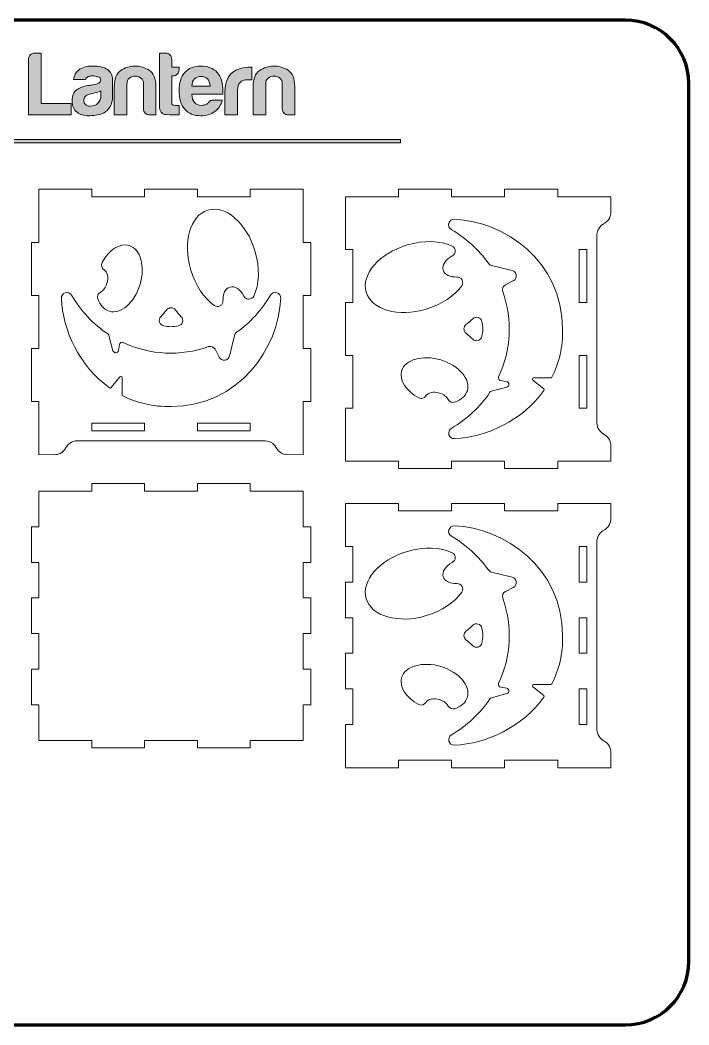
# Model space of a CAD drawing. Header units: centimetres. Extents: x 0 to 42, y -40 to 0.
# Drawn here: x 15.36 to 41.99, y -40.01 to -0.01 of the extents above; entities that cross this region are included whole.
import ezdxf

# ---------------------------------------------------------------- set-up
doc = ezdxf.new("R2010")
doc.units = ezdxf.units.CM
doc.header["$MEASUREMENT"] = 0
doc.layers.add('Layer 1', color=7, linetype='Continuous')

msp = doc.modelspace()

# ---------------------------------------------------------------- hatches: boundary and pattern name
at = {"layer": 'Layer 1', "true_color": 0x373435}
h = msp.add_hatch(color=250, dxfattribs=at)
edge = h.paths.add_edge_path()
edge.add_spline(control_points=[(15.692, -3.778), (15.692, -3.778), (15.692, -1.578), (15.692, -1.578), (15.692, -1.507), (15.717, -1.446), (15.767, -1.396), (15.817, -1.346), (15.878, -1.321), (15.95, -1.321), (15.95, -1.321), (16.2, -1.321), (16.2, -1.321), (16.2, -1.321), (16.2, -3.321), (16.2, -3.321), (16.2, -3.321), (17.4, -3.321), (17.4, -3.321), (17.4, -3.321), (17.4, -3.778), (17.4, -3.778), (17.4, -3.778), (15.692, -3.778), (15.692, -3.778), (15.692, -3.778), (15.692, -3.778), (15.692, -3.778)], knot_values=[0, 0, 0, 0, 1, 1, 1, 2, 2, 2, 3, 3, 3, 4, 4, 4, 5, 5, 5, 6, 6, 6, 7, 7, 7, 8, 8, 8, 9, 9, 9, 9], degree=3, periodic=1)
edge = h.paths.add_edge_path()
edge.add_spline(control_points=[(18.578, -2.824), (18.511, -2.857), (18.418, -2.888), (18.299, -2.916), (18.189, -2.94), (18.134, -2.952), (18.134, -2.952), (18.048, -2.976), (17.986, -3.007), (17.948, -3.045), (17.914, -3.097), (17.898, -3.15), (17.898, -3.202), (17.898, -3.273), (17.919, -3.331), (17.962, -3.373), (18.005, -3.412), (18.067, -3.431), (18.148, -3.431), (18.282, -3.431), (18.387, -3.392), (18.463, -3.316), (18.539, -3.24), (18.578, -3.136), (18.578, -3.002), (18.578, -3.002), (18.578, -2.824), (18.578, -2.824), (18.578, -2.824), (18.578, -2.824), (18.578, -2.824)], knot_values=[0, 0, 0, 0, 1, 1, 1, 2, 2, 2, 3, 3, 3, 4, 4, 4, 5, 5, 5, 6, 6, 6, 7, 7, 7, 8, 8, 8, 9, 9, 9, 10, 10, 10, 10], degree=3, periodic=1)
edge = h.paths.add_edge_path()
edge.add_spline(control_points=[(18.692, -3.7), (18.592, -3.752), (18.486, -3.785), (18.374, -3.797), (18.262, -3.808), (18.163, -3.815), (18.077, -3.815), (17.905, -3.815), (17.755, -3.768), (17.627, -3.675), (17.498, -3.582), (17.433, -3.429), (17.433, -3.214), (17.433, -3.014), (17.492, -2.871), (17.609, -2.785), (17.725, -2.699), (17.875, -2.642), (18.056, -2.614), (18.079, -2.614), (18.108, -2.61), (18.142, -2.603), (18.175, -2.596), (18.213, -2.59), (18.256, -2.585), (18.466, -2.557), (18.571, -2.495), (18.571, -2.4), (18.571, -2.328), (18.533, -2.281), (18.46, -2.26), (18.386, -2.239), (18.318, -2.228), (18.256, -2.228), (18.19, -2.228), (18.13, -2.238), (18.078, -2.257), (18.025, -2.277), (17.987, -2.313), (17.964, -2.367), (17.964, -2.367), (17.485, -2.367), (17.485, -2.367), (17.504, -2.219), (17.571, -2.097), (17.685, -2.001), (17.814, -1.891), (17.997, -1.837), (18.235, -1.837), (18.502, -1.837), (18.702, -1.882), (18.835, -1.972), (18.973, -2.068), (19.042, -2.201), (19.042, -2.372), (19.042, -2.372), (19.042, -3.022), (19.042, -3.022), (19.042, -3.213), (19.007, -3.361), (18.939, -3.468), (18.869, -3.575), (18.787, -3.652), (18.692, -3.7), (18.692, -3.7), (18.692, -3.7), (18.692, -3.7)], knot_values=[0, 0, 0, 0, 1, 1, 1, 2, 2, 2, 3, 3, 3, 4, 4, 4, 5, 5, 5, 6, 6, 6, 7, 7, 7, 8, 8, 8, 9, 9, 9, 10, 10, 10, 11, 11, 11, 12, 12, 12, 13, 13, 13, 14, 14, 14, 15, 15, 15, 16, 16, 16, 17, 17, 17, 18, 18, 18, 19, 19, 19, 20, 20, 20, 21, 21, 21, 22, 22, 22, 22], degree=3, periodic=1)
edge = h.paths.add_edge_path()
edge.add_spline(control_points=[(20.769, -3.778), (20.769, -3.778), (20.519, -3.778), (20.519, -3.778), (20.447, -3.778), (20.389, -3.755), (20.344, -3.71), (20.298, -3.665), (20.275, -3.607), (20.275, -3.535), (20.275, -3.535), (20.275, -3.535), (20.275, -3.535), (20.275, -3.535), (20.275, -2.564), (20.275, -2.564), (20.275, -2.45), (20.241, -2.366), (20.172, -2.314), (20.104, -2.261), (20.026, -2.235), (19.941, -2.235), (19.856, -2.235), (19.78, -2.261), (19.714, -2.314), (19.647, -2.366), (19.614, -2.45), (19.614, -2.564), (19.614, -2.564), (19.614, -3.778), (19.614, -3.778), (19.614, -3.778), (19.113, -3.778), (19.113, -3.778), (19.113, -3.778), (19.113, -2.665), (19.113, -2.665), (19.113, -2.341), (19.198, -2.124), (19.366, -2.015), (19.535, -1.905), (19.722, -1.846), (19.927, -1.837), (20.136, -1.837), (20.329, -1.891), (20.505, -2.001), (20.681, -2.11), (20.769, -2.331), (20.769, -2.665), (20.769, -2.665), (20.769, -3.778), (20.769, -3.778), (20.769, -3.778), (20.769, -3.778), (20.769, -3.778)], knot_values=[0, 0, 0, 0, 1, 1, 1, 2, 2, 2, 3, 3, 3, 4, 4, 4, 5, 5, 5, 6, 6, 6, 7, 7, 7, 8, 8, 8, 9, 9, 9, 10, 10, 10, 11, 11, 11, 12, 12, 12, 13, 13, 13, 14, 14, 14, 15, 15, 15, 16, 16, 16, 17, 17, 17, 18, 18, 18, 18], degree=3, periodic=1)
edge = h.paths.add_edge_path()
edge.add_spline(control_points=[(21.693, -3.778), (21.536, -3.788), (21.366, -3.785), (21.182, -3.771), (20.999, -3.757), (20.907, -3.64), (20.907, -3.421), (20.907, -3.421), (20.907, -1.321), (20.907, -1.321), (20.907, -1.321), (21.165, -1.321), (21.165, -1.321), (21.226, -1.321), (21.281, -1.345), (21.329, -1.392), (21.377, -1.44), (21.4, -1.497), (21.4, -1.564), (21.4, -1.564), (21.4, -1.884), (21.4, -1.884), (21.4, -1.884), (21.693, -1.884), (21.693, -1.884), (21.693, -1.884), (21.693, -1.985), (21.693, -1.985), (21.693, -2.056), (21.669, -2.114), (21.622, -2.16), (21.574, -2.205), (21.517, -2.228), (21.45, -2.228), (21.45, -2.228), (21.4, -2.228), (21.4, -2.228), (21.4, -2.228), (21.4, -3.284), (21.4, -3.284), (21.4, -3.365), (21.448, -3.405), (21.543, -3.405), (21.543, -3.405), (21.693, -3.405), (21.693, -3.405), (21.693, -3.405), (21.693, -3.778), (21.693, -3.778), (21.693, -3.778), (21.693, -3.778), (21.693, -3.778)], knot_values=[0, 0, 0, 0, 1, 1, 1, 2, 2, 2, 3, 3, 3, 4, 4, 4, 5, 5, 5, 6, 6, 6, 7, 7, 7, 8, 8, 8, 9, 9, 9, 10, 10, 10, 11, 11, 11, 12, 12, 12, 13, 13, 13, 14, 14, 14, 15, 15, 15, 16, 16, 16, 17, 17, 17, 17], degree=3, periodic=1)
edge = h.paths.add_edge_path()
edge.add_spline(control_points=[(23.055, -3.193), (22.998, -3.193), (22.954, -3.205), (22.923, -3.229), (22.892, -3.253), (22.874, -3.272), (22.869, -3.286), (22.855, -3.301), (22.842, -3.314), (22.83, -3.326), (22.818, -3.338), (22.805, -3.347), (22.791, -3.351), (22.734, -3.384), (22.665, -3.401), (22.584, -3.401), (22.46, -3.401), (22.367, -3.363), (22.305, -3.286), (22.238, -3.214), (22.203, -3.104), (22.198, -2.955), (22.198, -2.955), (23.433, -2.955), (23.433, -2.955), (23.438, -2.946), (23.44, -2.929), (23.44, -2.905), (23.44, -2.901), (23.44, -2.891), (23.44, -2.877), (23.44, -2.863), (23.44, -2.846), (23.44, -2.827), (23.44, -2.514), (23.364, -2.269), (23.212, -2.093), (23.055, -1.922), (22.834, -1.837), (22.548, -1.837), (22.277, -1.837), (22.065, -1.925), (21.912, -2.101), (21.764, -2.272), (21.69, -2.51), (21.69, -2.815), (21.69, -3.134), (21.766, -3.379), (21.919, -3.55), (22.071, -3.726), (22.284, -3.815), (22.555, -3.815), (22.779, -3.815), (22.965, -3.76), (23.112, -3.65), (23.259, -3.545), (23.359, -3.393), (23.412, -3.193), (23.412, -3.193), (23.055, -3.193), (23.055, -3.193), (23.055, -3.193), (23.055, -3.193), (23.055, -3.193)], knot_values=[0, 0, 0, 0, 1, 1, 1, 2, 2, 2, 3, 3, 3, 4, 4, 4, 5, 5, 5, 6, 6, 6, 7, 7, 7, 8, 8, 8, 9, 9, 9, 10, 10, 10, 11, 11, 11, 12, 12, 12, 13, 13, 13, 14, 14, 14, 15, 15, 15, 16, 16, 16, 17, 17, 17, 18, 18, 18, 19, 19, 19, 20, 20, 20, 21, 21, 21, 21], degree=3, periodic=1)
edge = h.paths.add_edge_path()
edge.add_spline(control_points=[(22.198, -2.634), (22.203, -2.511), (22.238, -2.415), (22.305, -2.349), (22.372, -2.283), (22.458, -2.25), (22.562, -2.25), (22.676, -2.25), (22.765, -2.283), (22.826, -2.349), (22.883, -2.411), (22.917, -2.506), (22.926, -2.634), (22.926, -2.634), (22.198, -2.634), (22.198, -2.634), (22.198, -2.634), (22.198, -2.634), (22.198, -2.634)], knot_values=[0, 0, 0, 0, 1, 1, 1, 2, 2, 2, 3, 3, 3, 4, 4, 4, 5, 5, 5, 6, 6, 6, 6], degree=3, periodic=1)
edge = h.paths.add_edge_path()
edge.add_spline(control_points=[(23.519, -3.778), (23.519, -3.778), (23.519, -2.856), (23.519, -2.856), (23.519, -2.67), (23.546, -2.514), (23.601, -2.388), (23.656, -2.261), (23.731, -2.16), (23.827, -2.084), (23.918, -2.013), (24.024, -1.96), (24.145, -1.927), (24.266, -1.893), (24.391, -1.877), (24.52, -1.877), (24.529, -1.877), (24.541, -1.877), (24.556, -1.877), (24.57, -1.877), (24.582, -1.877), (24.592, -1.877), (24.592, -1.877), (24.592, -2.385), (24.592, -2.385), (24.592, -2.385), (24.427, -2.385), (24.427, -2.385), (24.289, -2.385), (24.186, -2.419), (24.12, -2.485), (24.053, -2.552), (24.02, -2.656), (24.02, -2.799), (24.02, -2.799), (24.02, -3.778), (24.02, -3.778), (24.02, -3.778), (23.519, -3.778), (23.519, -3.778), (23.519, -3.778), (23.519, -3.778), (23.519, -3.778)], knot_values=[0, 0, 0, 0, 1, 1, 1, 2, 2, 2, 3, 3, 3, 4, 4, 4, 5, 5, 5, 6, 6, 6, 7, 7, 7, 8, 8, 8, 9, 9, 9, 10, 10, 10, 11, 11, 11, 12, 12, 12, 13, 13, 13, 14, 14, 14, 14], degree=3, periodic=1)
edge = h.paths.add_edge_path()
edge.add_spline(control_points=[(26.296, -3.778), (26.296, -3.778), (26.046, -3.778), (26.046, -3.778), (25.975, -3.778), (25.916, -3.755), (25.871, -3.71), (25.825, -3.665), (25.803, -3.607), (25.803, -3.535), (25.803, -3.535), (25.803, -3.535), (25.803, -3.535), (25.803, -3.535), (25.803, -2.564), (25.803, -2.564), (25.803, -2.45), (25.769, -2.366), (25.7, -2.314), (25.631, -2.261), (25.554, -2.235), (25.468, -2.235), (25.383, -2.235), (25.308, -2.261), (25.241, -2.314), (25.175, -2.366), (25.141, -2.45), (25.141, -2.564), (25.141, -2.564), (25.141, -3.778), (25.141, -3.778), (25.141, -3.778), (24.64, -3.778), (24.64, -3.778), (24.64, -3.778), (24.64, -2.665), (24.64, -2.665), (24.64, -2.341), (24.725, -2.124), (24.894, -2.015), (25.063, -1.905), (25.25, -1.846), (25.454, -1.837), (25.663, -1.837), (25.857, -1.891), (26.033, -2.001), (26.209, -2.11), (26.296, -2.331), (26.296, -2.665), (26.296, -2.665), (26.296, -3.778), (26.296, -3.778)], knot_values=[0, 0, 0, 0, 1, 1, 1, 2, 2, 2, 3, 3, 3, 4, 4, 4, 5, 5, 5, 6, 6, 6, 7, 7, 7, 8, 8, 8, 9, 9, 9, 10, 10, 10, 11, 11, 11, 12, 12, 12, 13, 13, 13, 14, 14, 14, 15, 15, 15, 16, 16, 16, 17, 17, 17, 17], degree=3, periodic=1)
at = {"layer": 'Layer 1', "true_color": 0xffffff}
msp.add_hatch(color=7, dxfattribs=at).paths.add_polyline_path([(11.479, -4.894), (30.509, -4.894), (30.509, -4.755), (11.479, -4.755)])

# ---------------------------------------------------------------- linework, layer by layer
at = {"color": 7, "lineweight": 18, "true_color": 0xffffff}
for points in [[(25.858, -17.283), (25.893, -17.293), (25.965, -17.305), (26.633, -17.307), (26.633, -15.194), (26.933, -15.194), (26.933, -13.08), (26.633, -13.08), (26.633, -10.967), (26.933, -10.967), (26.933, -8.854), (26.633, -8.854), (26.633, -6.741), (24.529, -6.741), (24.529, -7.04), (22.424, -7.04), (22.424, -6.741), (20.32, -6.741), (20.32, -7.04), (18.215, -7.04), (18.215, -6.741), (16.111, -6.741), (16.111, -8.854), (15.811, -8.854), (15.811, -10.967), (16.111, -10.967), (16.111, -13.08), (15.811, -13.08), (15.811, -15.194), (16.111, -15.194), (16.111, -17.307), (16.784, -17.305), (16.833, -17.298), (16.918, -17.274), (16.952, -17.259), (17.02, -17.22), (17.08, -17.169), (17.128, -17.115), (17.2, -17.002), (17.243, -16.944), (17.294, -16.892), (17.358, -16.844), (17.414, -16.811), (17.481, -16.783), (17.558, -16.762), (17.623, -16.754), (25.069, -16.751), (25.125, -16.754), (25.197, -16.764), (25.248, -16.777), (25.334, -16.811), (25.423, -16.867), (25.5, -16.939), (25.549, -17.002), (25.599, -17.086), (25.662, -17.164), (25.718, -17.212), (25.785, -17.254), (25.858, -17.283)], [(38.858, -7.816), (38.867, -7.781), (38.879, -7.709), (38.881, -7.04), (36.768, -7.04), (36.768, -6.741), (34.655, -6.741), (34.655, -7.04), (32.542, -7.04), (32.542, -6.741), (30.428, -6.741), (30.428, -7.04), (28.315, -7.04), (28.315, -9.145), (28.615, -9.145), (28.615, -11.249), (28.315, -11.249), (28.315, -13.354), (28.615, -13.354), (28.615, -15.458), (28.315, -15.458), (28.315, -17.563), (30.428, -17.563), (30.428, -17.863), (32.542, -17.863), (32.542, -17.563), (34.655, -17.563), (34.655, -17.863), (36.768, -17.863), (36.768, -17.563), (38.881, -17.563), (38.879, -16.89), (38.872, -16.841), (38.848, -16.756), (38.833, -16.722), (38.794, -16.654), (38.744, -16.593), (38.689, -16.545), (38.576, -16.474), (38.518, -16.43), (38.467, -16.379), (38.418, -16.316), (38.385, -16.259), (38.357, -16.193), (38.337, -16.115), (38.328, -16.051), (38.325, -8.605), (38.328, -8.549), (38.338, -8.477), (38.351, -8.425), (38.385, -8.34), (38.441, -8.251), (38.513, -8.174), (38.576, -8.125), (38.66, -8.075), (38.738, -8.012), (38.787, -7.955), (38.828, -7.888), (38.858, -7.816), (38.858, -7.816)], [(37.625, -11.249), (37.925, -11.249), (37.925, -9.145), (37.625, -9.145), (37.625, -11.249), (37.625, -11.249)], [(37.625, -15.458), (37.925, -15.458), (37.925, -13.354), (37.625, -13.354), (37.625, -15.458), (37.625, -15.458)], [(18.215, -16.051), (18.215, -16.351), (20.32, -16.351), (20.32, -16.051), (18.215, -16.051)], [(22.424, -16.051), (22.424, -16.351), (24.529, -16.351), (24.529, -16.051), (22.424, -16.051)], [(15.811, -24.429), (15.811, -23.011), (16.111, -23.011), (16.111, -21.594), (15.811, -21.594), (15.811, -20.176), (16.111, -20.176), (16.111, -18.759), (18.215, -18.759), (18.215, -18.459), (20.32, -18.459), (20.32, -18.759), (22.424, -18.759), (22.424, -18.459), (24.529, -18.459), (24.529, -18.759), (26.633, -18.759), (26.633, -20.176), (26.933, -20.176), (26.933, -21.594), (26.633, -21.594), (26.633, -23.011), (26.933, -23.011), (26.933, -24.429), (26.633, -24.429), (26.633, -25.846), (26.933, -25.846), (26.933, -27.264), (26.633, -27.264), (26.633, -28.681), (24.529, -28.681), (24.529, -28.981), (22.424, -28.981), (22.424, -28.681), (20.32, -28.681), (20.32, -28.981), (18.215, -28.981), (18.215, -28.681), (16.111, -28.681), (16.111, -27.264), (15.811, -27.264), (15.811, -25.846), (16.111, -25.846), (16.111, -24.429), (15.811, -24.429)], [(28.615, -20.962), (28.615, -22.379), (28.315, -22.379), (28.315, -23.797), (28.615, -23.797), (28.615, -25.214), (28.315, -25.214), (28.315, -26.632), (28.615, -26.632), (28.615, -28.049), (28.315, -28.049), (28.315, -29.767), (30.428, -29.767), (30.428, -29.467), (32.542, -29.467), (32.542, -29.767), (34.655, -29.767), (34.655, -29.467), (36.768, -29.467), (36.768, -29.767), (38.881, -29.767), (38.879, -29.094), (38.872, -29.045), (38.848, -28.96), (38.833, -28.926), (38.794, -28.858), (38.744, -28.797), (38.689, -28.749), (38.57, -28.674), (38.513, -28.63), (38.462, -28.578), (38.422, -28.526), (38.382, -28.457), (38.357, -28.397), (38.34, -28.339), (38.328, -28.255), (38.328, -20.753), (38.338, -20.681), (38.357, -20.611), (38.382, -20.55), (38.418, -20.487), (38.462, -20.429), (38.504, -20.386), (38.56, -20.34), (38.66, -20.279), (38.7, -20.249), (38.763, -20.188), (38.787, -20.159), (38.828, -20.092), (38.858, -20.02), (38.875, -19.949), (38.879, -19.913), (38.881, -19.244), (36.768, -19.244), (36.768, -19.544), (34.655, -19.544), (34.655, -19.244), (32.542, -19.244), (32.542, -19.544), (30.428, -19.544), (30.428, -19.244), (28.315, -19.244), (28.315, -20.962), (28.615, -20.962), (28.615, -20.962)], [(37.625, -22.379), (37.925, -22.379), (37.925, -20.962), (37.625, -20.962), (37.625, -22.379), (37.625, -22.379)], [(37.925, -23.797), (37.625, -23.797), (37.625, -25.214), (37.925, -25.214), (37.925, -23.797), (37.925, -23.797)], [(37.625, -28.049), (37.925, -28.049), (37.925, -26.632), (37.625, -26.632), (37.625, -28.049), (37.625, -28.049)]]:
    msp.add_lwpolyline(points, dxfattribs=at)
at = {"color": 1, "lineweight": 211, "true_color": 0xff0000}
msp.add_open_spline([(2.521, -0.007), (2.521, -0.007), (39.468, -0.007), (39.468, -0.007), (40.857, -0.007), (41.994, -1.144), (41.994, -2.533), (41.994, -2.533), (41.994, -37.48), (41.994, -37.48), (41.994, -38.87), (40.857, -40.007), (39.468, -40.007), (39.468, -40.007), (2.521, -40.007), (2.521, -40.007), (1.131, -40.007), (-0.006, -38.87), (-0.006, -37.48), (-0.006, -37.48), (-0.006, -2.533), (-0.006, -2.533), (-0.006, -1.144), (1.131, -0.007), (2.521, -0.007)], degree=3, knots=[0, 0, 0, 0, 1, 1, 1, 2, 2, 2, 3, 3, 3, 4, 4, 4, 5, 5, 5, 6, 6, 6, 7, 7, 7, 8, 8, 8, 8], dxfattribs=at)
at = {"color": 7, "lineweight": 18, "true_color": 0xffffff}
for points, knots in [([(22.837, -7.571), (22.132, -7.782), (21.83, -8.852), (22.163, -9.96), (22.35, -10.585), (22.699, -11.089), (23.094, -11.371), (23.164, -11.421), (23.25, -11.426), (23.325, -11.386), (23.401, -11.345), (23.443, -11.27), (23.44, -11.184), (23.428, -10.914), (23.531, -10.69), (23.714, -10.635), (23.911, -10.576), (24.139, -10.732), (24.277, -10.999), (24.316, -11.074), (24.39, -11.118), (24.475, -11.117), (24.561, -11.115), (24.633, -11.068), (24.669, -10.991), (24.885, -10.53), (24.917, -9.869), (24.715, -9.194), (24.382, -8.086), (23.542, -7.359), (22.837, -7.571), (22.837, -7.571), (22.837, -7.571), (22.837, -7.571)], [0, 0, 0, 0, 1, 1, 1, 2, 2, 2, 3, 3, 3, 4, 4, 4, 5, 5, 5, 6, 6, 6, 7, 7, 7, 8, 8, 8, 9, 9, 9, 10, 10, 10, 11, 11, 11, 11]), ([(36.211, -14.685), (36.211, -14.685), (35.78, -14.34), (35.78, -14.34), (35.763, -14.327), (35.757, -14.305), (35.764, -14.285), (35.771, -14.264), (35.79, -14.251), (35.811, -14.251), (35.811, -14.251), (36.496, -14.251), (36.496, -14.251), (36.516, -14.251), (36.532, -14.241), (36.541, -14.224), (36.821, -13.667), (36.98, -13.024), (36.963, -12.302), (36.963, -9.587), (34.628, -8.01), (32.653, -7.935), (32.553, -7.931), (32.465, -7.993), (32.436, -8.09), (32.407, -8.186), (32.445, -8.287), (32.531, -8.339), (33.122, -8.702), (33.624, -9.143), (34.011, -9.689), (34.042, -9.733), (34.083, -9.761), (34.136, -9.775), (34.136, -9.775), (34.954, -9.977), (34.954, -9.977), (35.044, -10), (35.108, -10.072), (35.118, -10.164), (35.129, -10.256), (35.084, -10.341), (35.001, -10.383), (35.001, -10.383), (34.688, -10.545), (34.688, -10.545), (34.591, -10.595), (34.546, -10.707), (34.581, -10.811), (34.974, -11.945), (34.921, -13.109), (34.418, -14.205), (34.403, -14.237), (34.404, -14.271), (34.42, -14.302), (34.436, -14.333), (34.463, -14.352), (34.498, -14.358), (34.498, -14.358), (34.737, -14.401), (34.737, -14.401), (34.788, -14.41), (34.825, -14.452), (34.827, -14.504), (34.829, -14.555), (34.796, -14.6), (34.746, -14.614), (34.746, -14.614), (34.135, -14.78), (34.135, -14.78), (34.108, -14.787), (34.088, -14.801), (34.073, -14.824), (33.679, -15.411), (33.155, -15.881), (32.532, -16.263), (32.446, -16.316), (32.408, -16.416), (32.437, -16.513), (32.467, -16.609), (32.554, -16.672), (32.655, -16.668), (33.931, -16.617), (35.37, -15.943), (36.221, -14.753), (36.236, -14.731), (36.232, -14.702), (36.211, -14.685), (36.211, -14.685), (36.211, -14.685), (36.211, -14.685)], [0, 0, 0, 0, 1, 1, 1, 2, 2, 2, 3, 3, 3, 4, 4, 4, 5, 5, 5, 6, 6, 6, 7, 7, 7, 8, 8, 8, 9, 9, 9, 10, 10, 10, 11, 11, 11, 12, 12, 12, 13, 13, 13, 14, 14, 14, 15, 15, 15, 16, 16, 16, 17, 17, 17, 18, 18, 18, 19, 19, 19, 20, 20, 20, 21, 21, 21, 22, 22, 22, 23, 23, 23, 24, 24, 24, 25, 25, 25, 26, 26, 26, 27, 27, 27, 28, 28, 28, 29, 29, 29, 30, 30, 30, 30]), ([(29.145, -10.837), (29.356, -11.542), (30.426, -11.844), (31.534, -11.511), (32.159, -11.324), (32.663, -10.975), (32.946, -10.579), (32.995, -10.51), (33.001, -10.424), (32.96, -10.348), (32.919, -10.273), (32.844, -10.23), (32.759, -10.234), (32.488, -10.245), (32.264, -10.142), (32.209, -9.96), (32.15, -9.763), (32.306, -9.534), (32.573, -9.397), (32.649, -9.357), (32.693, -9.283), (32.691, -9.198), (32.689, -9.113), (32.643, -9.041), (32.565, -9.005), (32.104, -8.789), (31.443, -8.756), (30.769, -8.959), (29.66, -9.291), (28.933, -10.132), (29.145, -10.837), (29.145, -10.837), (29.145, -10.837), (29.145, -10.837)], [0, 0, 0, 0, 1, 1, 1, 2, 2, 2, 3, 3, 3, 4, 4, 4, 5, 5, 5, 6, 6, 6, 7, 7, 7, 8, 8, 8, 9, 9, 9, 10, 10, 10, 11, 11, 11, 11]), ([(18.71, -9.949), (18.84, -10.027), (18.891, -10.252), (18.821, -10.484), (18.771, -10.651), (18.672, -10.78), (18.564, -10.837), (18.468, -10.888), (18.425, -10.999), (18.46, -11.101), (18.545, -11.35), (18.701, -11.533), (18.913, -11.597), (19.372, -11.734), (19.92, -11.261), (20.137, -10.538), (20.354, -9.816), (20.157, -9.119), (19.698, -8.981), (19.325, -8.869), (18.894, -9.16), (18.629, -9.659), (18.574, -9.762), (18.61, -9.89), (18.71, -9.949)], [0, 0, 0, 0, 1, 1, 1, 2, 2, 2, 3, 3, 3, 4, 4, 4, 5, 5, 5, 6, 6, 6, 7, 7, 7, 8, 8, 8, 8]), ([(18.989, -14.637), (18.989, -14.637), (19.334, -14.206), (19.334, -14.206), (19.347, -14.189), (19.369, -14.183), (19.389, -14.19), (19.41, -14.197), (19.423, -14.215), (19.423, -14.237), (19.423, -14.237), (19.423, -14.922), (19.423, -14.922), (19.423, -14.941), (19.433, -14.958), (19.45, -14.967), (20.006, -15.247), (20.649, -15.406), (21.372, -15.389), (24.087, -15.389), (25.663, -13.054), (25.739, -11.079), (25.743, -10.979), (25.68, -10.891), (25.584, -10.862), (25.487, -10.833), (25.387, -10.871), (25.334, -10.957), (24.972, -11.548), (24.531, -12.05), (23.985, -12.436), (23.94, -12.468), (23.912, -12.509), (23.899, -12.562), (23.899, -12.562), (23.696, -13.38), (23.696, -13.38), (23.674, -13.47), (23.602, -13.533), (23.51, -13.544), (23.418, -13.555), (23.333, -13.51), (23.29, -13.427), (23.29, -13.427), (23.129, -13.113), (23.129, -13.113), (23.079, -13.016), (22.966, -12.971), (22.863, -13.007), (21.729, -13.399), (20.565, -13.347), (19.468, -12.843), (19.437, -12.829), (19.403, -12.83), (19.372, -12.846), (19.341, -12.862), (19.321, -12.889), (19.315, -12.923), (19.315, -12.923), (19.273, -13.163), (19.273, -13.163), (19.264, -13.214), (19.222, -13.25), (19.17, -13.253), (19.118, -13.255), (19.073, -13.222), (19.06, -13.172), (19.06, -13.172), (18.894, -12.561), (18.894, -12.561), (18.887, -12.534), (18.872, -12.514), (18.849, -12.498), (18.262, -12.105), (17.792, -11.581), (17.411, -10.958), (17.358, -10.872), (17.257, -10.834), (17.161, -10.863), (17.065, -10.892), (17.002, -10.98), (17.006, -11.081), (17.057, -12.357), (17.731, -13.796), (18.921, -14.646), (18.942, -14.662), (18.972, -14.658), (18.989, -14.637), (18.989, -14.637), (18.989, -14.637), (18.989, -14.637)], [0, 0, 0, 0, 1, 1, 1, 2, 2, 2, 3, 3, 3, 4, 4, 4, 5, 5, 5, 6, 6, 6, 7, 7, 7, 8, 8, 8, 9, 9, 9, 10, 10, 10, 11, 11, 11, 12, 12, 12, 13, 13, 13, 14, 14, 14, 15, 15, 15, 16, 16, 16, 17, 17, 17, 18, 18, 18, 19, 19, 19, 20, 20, 20, 21, 21, 21, 22, 22, 22, 23, 23, 23, 24, 24, 24, 25, 25, 25, 26, 26, 26, 27, 27, 27, 28, 28, 28, 29, 29, 29, 30, 30, 30, 30]), ([(21.779, -11.814), (21.699, -11.729), (21.62, -11.639), (21.542, -11.542), (21.499, -11.489), (21.44, -11.46), (21.372, -11.46), (21.304, -11.46), (21.245, -11.489), (21.202, -11.542), (21.124, -11.639), (21.045, -11.729), (20.965, -11.814), (20.91, -11.872), (20.891, -11.95), (20.914, -12.027), (20.937, -12.104), (20.995, -12.158), (21.073, -12.177), (21.277, -12.225), (21.467, -12.225), (21.671, -12.177), (21.749, -12.158), (21.807, -12.104), (21.83, -12.027), (21.853, -11.95), (21.834, -11.872), (21.779, -11.814), (21.779, -11.814), (21.779, -11.814), (21.779, -11.814)], [0, 0, 0, 0, 1, 1, 1, 2, 2, 2, 3, 3, 3, 4, 4, 4, 5, 5, 5, 6, 6, 6, 7, 7, 7, 8, 8, 8, 9, 9, 9, 10, 10, 10, 10]), ([(33.388, -11.895), (33.304, -11.975), (33.213, -12.054), (33.116, -12.131), (33.063, -12.174), (33.035, -12.233), (33.035, -12.302), (33.035, -12.37), (33.063, -12.429), (33.116, -12.472), (33.213, -12.55), (33.304, -12.629), (33.388, -12.709), (33.446, -12.764), (33.524, -12.783), (33.601, -12.76), (33.678, -12.737), (33.733, -12.679), (33.751, -12.6), (33.799, -12.396), (33.799, -12.207), (33.751, -12.003), (33.733, -11.925), (33.678, -11.867), (33.601, -11.844), (33.524, -11.821), (33.446, -11.839), (33.388, -11.895), (33.388, -11.895), (33.388, -11.895), (33.388, -11.895)], [0, 0, 0, 0, 1, 1, 1, 2, 2, 2, 3, 3, 3, 4, 4, 4, 5, 5, 5, 6, 6, 6, 7, 7, 7, 8, 8, 8, 9, 9, 9, 10, 10, 10, 10]), ([(31.524, -14.964), (31.602, -14.833), (31.827, -14.783), (32.059, -14.853), (32.225, -14.903), (32.354, -15.002), (32.412, -15.11), (32.462, -15.205), (32.573, -15.249), (32.675, -15.214), (32.925, -15.129), (33.107, -14.973), (33.171, -14.761), (33.309, -14.301), (32.835, -13.753), (32.113, -13.537), (31.39, -13.32), (30.693, -13.517), (30.555, -13.976), (30.443, -14.349), (30.734, -14.78), (31.234, -15.045), (31.337, -15.1), (31.464, -15.064), (31.524, -14.964)], [0, 0, 0, 0, 1, 1, 1, 2, 2, 2, 3, 3, 3, 4, 4, 4, 5, 5, 5, 6, 6, 6, 7, 7, 7, 8, 8, 8, 8]), ([(36.211, -26.889), (36.211, -26.889), (35.78, -26.545), (35.78, -26.545), (35.763, -26.531), (35.757, -26.509), (35.764, -26.489), (35.771, -26.469), (35.79, -26.455), (35.811, -26.455), (35.811, -26.455), (36.496, -26.455), (36.496, -26.455), (36.516, -26.455), (36.532, -26.445), (36.541, -26.428), (36.821, -25.872), (36.98, -25.229), (36.963, -24.506), (36.963, -21.791), (34.628, -20.215), (32.653, -20.139), (32.553, -20.135), (32.465, -20.198), (32.436, -20.294), (32.407, -20.391), (32.445, -20.491), (32.531, -20.544), (33.122, -20.906), (33.624, -21.347), (34.011, -21.893), (34.042, -21.938), (34.083, -21.966), (34.136, -21.979), (34.136, -21.979), (34.954, -22.182), (34.954, -22.182), (35.044, -22.204), (35.108, -22.276), (35.118, -22.368), (35.129, -22.46), (35.084, -22.545), (35.001, -22.588), (35.001, -22.588), (34.688, -22.749), (34.688, -22.749), (34.591, -22.799), (34.546, -22.912), (34.581, -23.015), (34.974, -24.149), (34.921, -25.313), (34.418, -26.41), (34.403, -26.441), (34.404, -26.475), (34.42, -26.506), (34.436, -26.537), (34.463, -26.557), (34.498, -26.563), (34.498, -26.563), (34.737, -26.605), (34.737, -26.605), (34.788, -26.614), (34.825, -26.656), (34.827, -26.708), (34.829, -26.76), (34.796, -26.805), (34.746, -26.818), (34.746, -26.818), (34.135, -26.984), (34.135, -26.984), (34.108, -26.991), (34.088, -27.006), (34.073, -27.029), (33.679, -27.616), (33.155, -28.086), (32.532, -28.467), (32.446, -28.52), (32.408, -28.621), (32.437, -28.717), (32.467, -28.814), (32.554, -28.876), (32.655, -28.872), (33.931, -28.821), (35.37, -28.147), (36.221, -26.958), (36.236, -26.936), (36.232, -26.906), (36.211, -26.889), (36.211, -26.889), (36.211, -26.889), (36.211, -26.889)], [0, 0, 0, 0, 1, 1, 1, 2, 2, 2, 3, 3, 3, 4, 4, 4, 5, 5, 5, 6, 6, 6, 7, 7, 7, 8, 8, 8, 9, 9, 9, 10, 10, 10, 11, 11, 11, 12, 12, 12, 13, 13, 13, 14, 14, 14, 15, 15, 15, 16, 16, 16, 17, 17, 17, 18, 18, 18, 19, 19, 19, 20, 20, 20, 21, 21, 21, 22, 22, 22, 23, 23, 23, 24, 24, 24, 25, 25, 25, 26, 26, 26, 27, 27, 27, 28, 28, 28, 29, 29, 29, 30, 30, 30, 30]), ([(29.145, -23.041), (29.356, -23.746), (30.426, -24.048), (31.534, -23.715), (32.159, -23.528), (32.663, -23.179), (32.946, -22.784), (32.995, -22.714), (33.001, -22.628), (32.96, -22.553), (32.919, -22.478), (32.844, -22.435), (32.759, -22.438), (32.488, -22.45), (32.264, -22.347), (32.209, -22.164), (32.15, -21.967), (32.306, -21.739), (32.573, -21.601), (32.649, -21.562), (32.693, -21.488), (32.691, -21.403), (32.689, -21.317), (32.643, -21.245), (32.565, -21.209), (32.104, -20.993), (31.443, -20.961), (30.769, -21.163), (29.66, -21.496), (28.933, -22.336), (29.145, -23.041), (29.145, -23.041), (29.145, -23.041), (29.145, -23.041)], [0, 0, 0, 0, 1, 1, 1, 2, 2, 2, 3, 3, 3, 4, 4, 4, 5, 5, 5, 6, 6, 6, 7, 7, 7, 8, 8, 8, 9, 9, 9, 10, 10, 10, 11, 11, 11, 11]), ([(33.388, -24.099), (33.304, -24.179), (33.213, -24.258), (33.116, -24.336), (33.063, -24.379), (33.035, -24.438), (33.035, -24.506), (33.035, -24.574), (33.063, -24.633), (33.116, -24.676), (33.213, -24.754), (33.304, -24.833), (33.388, -24.913), (33.446, -24.968), (33.524, -24.987), (33.601, -24.964), (33.678, -24.941), (33.733, -24.883), (33.751, -24.805), (33.799, -24.601), (33.799, -24.411), (33.751, -24.207), (33.733, -24.129), (33.678, -24.071), (33.601, -24.048), (33.524, -24.025), (33.446, -24.044), (33.388, -24.099), (33.388, -24.099), (33.388, -24.099), (33.388, -24.099)], [0, 0, 0, 0, 1, 1, 1, 2, 2, 2, 3, 3, 3, 4, 4, 4, 5, 5, 5, 6, 6, 6, 7, 7, 7, 8, 8, 8, 9, 9, 9, 10, 10, 10, 10]), ([(31.524, -27.168), (31.602, -27.038), (31.827, -26.987), (32.059, -27.057), (32.225, -27.107), (32.354, -27.206), (32.412, -27.314), (32.462, -27.41), (32.573, -27.453), (32.675, -27.418), (32.925, -27.333), (33.107, -27.177), (33.171, -26.965), (33.309, -26.506), (32.835, -25.958), (32.113, -25.741), (31.39, -25.524), (30.693, -25.721), (30.555, -26.18), (30.443, -26.553), (30.734, -26.984), (31.234, -27.249), (31.337, -27.304), (31.464, -27.268), (31.524, -27.168), (31.524, -27.168), (31.524, -27.168), (31.524, -27.168)], [0, 0, 0, 0, 1, 1, 1, 2, 2, 2, 3, 3, 3, 4, 4, 4, 5, 5, 5, 6, 6, 6, 7, 7, 7, 8, 8, 8, 9, 9, 9, 9])]:
    msp.add_open_spline(points, degree=3, knots=knots, dxfattribs=at)
at = {"layer": 'Layer 1', "lineweight": 0}
msp.add_lwpolyline([(11.479, -4.894), (30.509, -4.894), (30.509, -4.755), (11.479, -4.755), (11.479, -4.894)], dxfattribs=at)
for points, knots in [([(15.692, -3.778), (15.692, -3.778), (15.692, -1.578), (15.692, -1.578), (15.692, -1.507), (15.717, -1.446), (15.767, -1.396), (15.817, -1.346), (15.878, -1.321), (15.95, -1.321), (15.95, -1.321), (16.2, -1.321), (16.2, -1.321), (16.2, -1.321), (16.2, -3.321), (16.2, -3.321), (16.2, -3.321), (17.4, -3.321), (17.4, -3.321), (17.4, -3.321), (17.4, -3.778), (17.4, -3.778), (17.4, -3.778), (15.692, -3.778), (15.692, -3.778), (15.692, -3.778), (15.692, -3.778), (15.692, -3.778)], [0, 0, 0, 0, 1, 1, 1, 2, 2, 2, 3, 3, 3, 4, 4, 4, 5, 5, 5, 6, 6, 6, 7, 7, 7, 8, 8, 8, 9, 9, 9, 9]), ([(21.693, -3.778), (21.536, -3.788), (21.366, -3.785), (21.182, -3.771), (20.999, -3.757), (20.907, -3.64), (20.907, -3.421), (20.907, -3.421), (20.907, -1.321), (20.907, -1.321), (20.907, -1.321), (21.165, -1.321), (21.165, -1.321), (21.226, -1.321), (21.281, -1.345), (21.329, -1.392), (21.377, -1.44), (21.4, -1.497), (21.4, -1.564), (21.4, -1.564), (21.4, -1.884), (21.4, -1.884), (21.4, -1.884), (21.693, -1.884), (21.693, -1.884), (21.693, -1.884), (21.693, -1.985), (21.693, -1.985), (21.693, -2.056), (21.669, -2.114), (21.622, -2.16), (21.574, -2.205), (21.517, -2.228), (21.45, -2.228), (21.45, -2.228), (21.4, -2.228), (21.4, -2.228), (21.4, -2.228), (21.4, -3.284), (21.4, -3.284), (21.4, -3.365), (21.448, -3.405), (21.543, -3.405), (21.543, -3.405), (21.693, -3.405), (21.693, -3.405), (21.693, -3.405), (21.693, -3.778), (21.693, -3.778), (21.693, -3.778), (21.693, -3.778), (21.693, -3.778)], [0, 0, 0, 0, 1, 1, 1, 2, 2, 2, 3, 3, 3, 4, 4, 4, 5, 5, 5, 6, 6, 6, 7, 7, 7, 8, 8, 8, 9, 9, 9, 10, 10, 10, 11, 11, 11, 12, 12, 12, 13, 13, 13, 14, 14, 14, 15, 15, 15, 16, 16, 16, 17, 17, 17, 17]), ([(18.692, -3.7), (18.592, -3.752), (18.486, -3.785), (18.374, -3.797), (18.262, -3.808), (18.163, -3.815), (18.077, -3.815), (17.905, -3.815), (17.755, -3.768), (17.627, -3.675), (17.498, -3.582), (17.433, -3.429), (17.433, -3.214), (17.433, -3.014), (17.492, -2.871), (17.609, -2.785), (17.725, -2.699), (17.875, -2.642), (18.056, -2.614), (18.079, -2.614), (18.108, -2.61), (18.142, -2.603), (18.175, -2.596), (18.213, -2.59), (18.256, -2.585), (18.466, -2.557), (18.571, -2.495), (18.571, -2.4), (18.571, -2.328), (18.533, -2.281), (18.46, -2.26), (18.386, -2.239), (18.318, -2.228), (18.256, -2.228), (18.19, -2.228), (18.13, -2.238), (18.078, -2.257), (18.025, -2.277), (17.987, -2.313), (17.964, -2.367), (17.964, -2.367), (17.485, -2.367), (17.485, -2.367), (17.504, -2.219), (17.571, -2.097), (17.685, -2.001), (17.814, -1.891), (17.997, -1.837), (18.235, -1.837), (18.502, -1.837), (18.702, -1.882), (18.835, -1.972), (18.973, -2.068), (19.042, -2.201), (19.042, -2.372), (19.042, -2.372), (19.042, -3.022), (19.042, -3.022), (19.042, -3.213), (19.007, -3.361), (18.939, -3.468), (18.869, -3.575), (18.787, -3.652), (18.692, -3.7), (18.692, -3.7), (18.692, -3.7), (18.692, -3.7)], [0, 0, 0, 0, 1, 1, 1, 2, 2, 2, 3, 3, 3, 4, 4, 4, 5, 5, 5, 6, 6, 6, 7, 7, 7, 8, 8, 8, 9, 9, 9, 10, 10, 10, 11, 11, 11, 12, 12, 12, 13, 13, 13, 14, 14, 14, 15, 15, 15, 16, 16, 16, 17, 17, 17, 18, 18, 18, 19, 19, 19, 20, 20, 20, 21, 21, 21, 22, 22, 22, 22]), ([(20.769, -3.778), (20.769, -3.778), (20.519, -3.778), (20.519, -3.778), (20.447, -3.778), (20.389, -3.755), (20.344, -3.71), (20.298, -3.665), (20.275, -3.607), (20.275, -3.535), (20.275, -3.535), (20.275, -3.535), (20.275, -3.535), (20.275, -3.535), (20.275, -2.564), (20.275, -2.564), (20.275, -2.45), (20.241, -2.366), (20.172, -2.314), (20.104, -2.261), (20.026, -2.235), (19.941, -2.235), (19.856, -2.235), (19.78, -2.261), (19.714, -2.314), (19.647, -2.366), (19.614, -2.45), (19.614, -2.564), (19.614, -2.564), (19.614, -3.778), (19.614, -3.778), (19.614, -3.778), (19.113, -3.778), (19.113, -3.778), (19.113, -3.778), (19.113, -2.665), (19.113, -2.665), (19.113, -2.341), (19.198, -2.124), (19.366, -2.015), (19.535, -1.905), (19.722, -1.846), (19.927, -1.837), (20.136, -1.837), (20.329, -1.891), (20.505, -2.001), (20.681, -2.11), (20.769, -2.331), (20.769, -2.665), (20.769, -2.665), (20.769, -3.778), (20.769, -3.778), (20.769, -3.778), (20.769, -3.778), (20.769, -3.778)], [0, 0, 0, 0, 1, 1, 1, 2, 2, 2, 3, 3, 3, 4, 4, 4, 5, 5, 5, 6, 6, 6, 7, 7, 7, 8, 8, 8, 9, 9, 9, 10, 10, 10, 11, 11, 11, 12, 12, 12, 13, 13, 13, 14, 14, 14, 15, 15, 15, 16, 16, 16, 17, 17, 17, 18, 18, 18, 18]), ([(23.055, -3.193), (22.998, -3.193), (22.954, -3.205), (22.923, -3.229), (22.892, -3.253), (22.874, -3.272), (22.869, -3.286), (22.855, -3.301), (22.842, -3.314), (22.83, -3.326), (22.818, -3.338), (22.805, -3.347), (22.791, -3.351), (22.734, -3.384), (22.665, -3.401), (22.584, -3.401), (22.46, -3.401), (22.367, -3.363), (22.305, -3.286), (22.238, -3.214), (22.203, -3.104), (22.198, -2.955), (22.198, -2.955), (23.433, -2.955), (23.433, -2.955), (23.438, -2.946), (23.44, -2.929), (23.44, -2.905), (23.44, -2.901), (23.44, -2.891), (23.44, -2.877), (23.44, -2.863), (23.44, -2.846), (23.44, -2.827), (23.44, -2.514), (23.364, -2.269), (23.212, -2.093), (23.055, -1.922), (22.834, -1.837), (22.548, -1.837), (22.277, -1.837), (22.065, -1.925), (21.912, -2.101), (21.764, -2.272), (21.69, -2.51), (21.69, -2.815), (21.69, -3.134), (21.766, -3.379), (21.919, -3.55), (22.071, -3.726), (22.284, -3.815), (22.555, -3.815), (22.779, -3.815), (22.965, -3.76), (23.112, -3.65), (23.259, -3.545), (23.359, -3.393), (23.412, -3.193), (23.412, -3.193), (23.055, -3.193), (23.055, -3.193), (23.055, -3.193), (23.055, -3.193), (23.055, -3.193)], [0, 0, 0, 0, 1, 1, 1, 2, 2, 2, 3, 3, 3, 4, 4, 4, 5, 5, 5, 6, 6, 6, 7, 7, 7, 8, 8, 8, 9, 9, 9, 10, 10, 10, 11, 11, 11, 12, 12, 12, 13, 13, 13, 14, 14, 14, 15, 15, 15, 16, 16, 16, 17, 17, 17, 18, 18, 18, 19, 19, 19, 20, 20, 20, 21, 21, 21, 21]), ([(23.519, -3.778), (23.519, -3.778), (23.519, -2.856), (23.519, -2.856), (23.519, -2.67), (23.546, -2.514), (23.601, -2.388), (23.656, -2.261), (23.731, -2.16), (23.827, -2.084), (23.918, -2.013), (24.024, -1.96), (24.145, -1.927), (24.266, -1.893), (24.391, -1.877), (24.52, -1.877), (24.529, -1.877), (24.541, -1.877), (24.556, -1.877), (24.57, -1.877), (24.582, -1.877), (24.592, -1.877), (24.592, -1.877), (24.592, -2.385), (24.592, -2.385), (24.592, -2.385), (24.427, -2.385), (24.427, -2.385), (24.289, -2.385), (24.186, -2.419), (24.12, -2.485), (24.053, -2.552), (24.02, -2.656), (24.02, -2.799), (24.02, -2.799), (24.02, -3.778), (24.02, -3.778), (24.02, -3.778), (23.519, -3.778), (23.519, -3.778), (23.519, -3.778), (23.519, -3.778), (23.519, -3.778)], [0, 0, 0, 0, 1, 1, 1, 2, 2, 2, 3, 3, 3, 4, 4, 4, 5, 5, 5, 6, 6, 6, 7, 7, 7, 8, 8, 8, 9, 9, 9, 10, 10, 10, 11, 11, 11, 12, 12, 12, 13, 13, 13, 14, 14, 14, 14]), ([(26.296, -3.778), (26.296, -3.778), (26.046, -3.778), (26.046, -3.778), (25.975, -3.778), (25.916, -3.755), (25.871, -3.71), (25.825, -3.665), (25.803, -3.607), (25.803, -3.535), (25.803, -3.535), (25.803, -3.535), (25.803, -3.535), (25.803, -3.535), (25.803, -2.564), (25.803, -2.564), (25.803, -2.45), (25.769, -2.366), (25.7, -2.314), (25.631, -2.261), (25.554, -2.235), (25.468, -2.235), (25.383, -2.235), (25.308, -2.261), (25.241, -2.314), (25.175, -2.366), (25.141, -2.45), (25.141, -2.564), (25.141, -2.564), (25.141, -3.778), (25.141, -3.778), (25.141, -3.778), (24.64, -3.778), (24.64, -3.778), (24.64, -3.778), (24.64, -2.665), (24.64, -2.665), (24.64, -2.341), (24.725, -2.124), (24.894, -2.015), (25.063, -1.905), (25.25, -1.846), (25.454, -1.837), (25.663, -1.837), (25.857, -1.891), (26.033, -2.001), (26.209, -2.11), (26.296, -2.331), (26.296, -2.665), (26.296, -2.665), (26.296, -3.778), (26.296, -3.778)], [0, 0, 0, 0, 1, 1, 1, 2, 2, 2, 3, 3, 3, 4, 4, 4, 5, 5, 5, 6, 6, 6, 7, 7, 7, 8, 8, 8, 9, 9, 9, 10, 10, 10, 11, 11, 11, 12, 12, 12, 13, 13, 13, 14, 14, 14, 15, 15, 15, 16, 16, 16, 17, 17, 17, 17]), ([(22.198, -2.634), (22.203, -2.511), (22.238, -2.415), (22.305, -2.349), (22.372, -2.283), (22.458, -2.25), (22.562, -2.25), (22.676, -2.25), (22.765, -2.283), (22.826, -2.349), (22.883, -2.411), (22.917, -2.506), (22.926, -2.634), (22.926, -2.634), (22.198, -2.634), (22.198, -2.634), (22.198, -2.634), (22.198, -2.634), (22.198, -2.634)], [0, 0, 0, 0, 1, 1, 1, 2, 2, 2, 3, 3, 3, 4, 4, 4, 5, 5, 5, 6, 6, 6, 6]), ([(18.578, -2.824), (18.511, -2.857), (18.418, -2.888), (18.299, -2.916), (18.189, -2.94), (18.134, -2.952), (18.134, -2.952), (18.048, -2.976), (17.986, -3.007), (17.948, -3.045), (17.914, -3.097), (17.898, -3.15), (17.898, -3.202), (17.898, -3.273), (17.919, -3.331), (17.962, -3.373), (18.005, -3.412), (18.067, -3.431), (18.148, -3.431), (18.282, -3.431), (18.387, -3.392), (18.463, -3.316), (18.539, -3.24), (18.578, -3.136), (18.578, -3.002), (18.578, -3.002), (18.578, -2.824), (18.578, -2.824), (18.578, -2.824), (18.578, -2.824), (18.578, -2.824)], [0, 0, 0, 0, 1, 1, 1, 2, 2, 2, 3, 3, 3, 4, 4, 4, 5, 5, 5, 6, 6, 6, 7, 7, 7, 8, 8, 8, 9, 9, 9, 10, 10, 10, 10])]:
    msp.add_open_spline(points, degree=3, knots=knots, dxfattribs=at)

doc.saveas('drawing.dxf')
